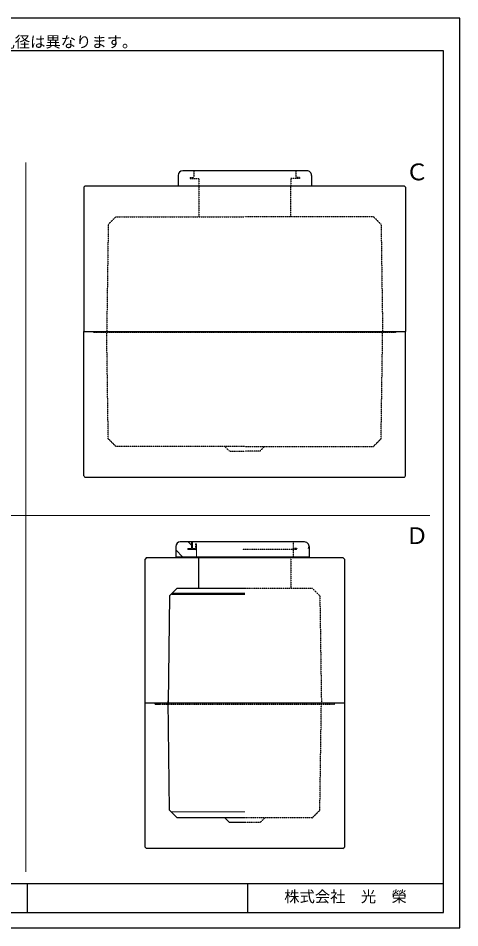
# Model space of a CAD drawing. Units: millimetres, scale not verified. Extents: x -420 to 421, y -297 to 297.
# Drawn here: x 133 to 421, y -297 to 297 of the extents above; entities that cross this region are included whole.
import ezdxf
from ezdxf.enums import TextEntityAlignment as Align

# ---------------------------------------------------------------- set-up
doc = ezdxf.new("R2010")
doc.units = ezdxf.units.MM
doc.linetypes.add('USER2', pattern=[4.7625, 3.175, -1.5875])
doc.layers.add('0-0', color=7, linetype='Continuous')
for name, color, linetype, lineweight in [('0-1_0', 9, 'Continuous', 25), ('0-2_dims', 2, 'Continuous', 18), ('0-3_pen1実線', 4, 'Continuous', 13), ('0-4_pen2実線', 3, 'Continuous', 13), ('0-5_pen3実線', 7, 'Continuous', 25), ('0-6_pen4実線', 7, 'Continuous', 25), ('0-7_pen2破線', 3, 'USER2', 25), ('0-9_鉄筋１', 7, 'Continuous', 13)]:
    doc.layers.add(name, color=color, linetype=linetype, lineweight=lineweight)
doc.styles.add('ＭＳ ゴシック', font='')
doc.styles.get('ＭＳ ゴシック').set_extended_font_data('MS Gothic')

# ---------------------------------------------------------------- blocks, each defined once
blk = doc.blocks.new('部分図 1')
at = {"layer": '0-1_0'}
blk.add_lwpolyline([(0, 0), (16824, 0), (16824, 11878), (0, 11878)], close=True, dxfattribs=at)
at = {"layer": '0-2_dims', "color": 7}
for p, q in [((11159.96, 731.96), (11159.96, 9993)), ((11917, 9671.86), (11931.14, 9686)), ((16117, 9671.86), (16102.86, 9686)), ((11917, 5900.14), (11931.14, 5886)), ((16117, 5900.14), (16102.86, 5886)), ((16434, 5383), (5700, 5383))]:
    blk.add_line(p, q, dxfattribs=at)
at = {"layer": '0-3_pen1実線'}
for p, q in [((13322.76, 4997.17), (13280.81, 5039.12)), ((13211.4, 4839.12), (13116.76, 4933.76)), ((13386.76, 4933.17), (13380.81, 4939.12))]:
    blk.add_line(p, q, dxfattribs=at)
at = {"layer": '0-4_pen2実線'}
for p, q in [((13322.76, 5039.12), (13322.76, 4951.12)), ((13334.76, 5039.12), (13334.76, 4951.12)), ((13386.76, 5014.12), (13374.76, 5014.12)), ((13386.76, 5014.12), (13386.76, 4939.12)), ((13274.76, 4951.12), (13322.76, 4951.12)), ((13274.76, 4951.12), (13274.76, 4939.12)), ((13274.76, 4939.12), (13386.76, 4939.12)), ((13334.76, 4951.12), (13374.76, 4951.12)), ((13386.76, 4939.12), (13386.76, 4839.12))]:
    blk.add_line(p, q, dxfattribs=at)
at = {"layer": '0-4_pen2実線', "linetype": 'USER2'}
blk.add_line((13374.76, 5014.12), (13374.76, 4951.12), dxfattribs=at)
at = {"layer": '0-5_pen3実線'}
for p, q in [((14829.09, 9886), (13209.09, 9886)), ((13149.09, 9826), (13149.09, 9686)), ((14889.09, 9826), (14889.09, 9686)), ((11917, 9671.86), (11917, 7786)), ((16102.86, 9686), (11931.14, 9686)), ((14889.09, 9686), (13149.09, 9686)), ((16117, 9671.86), (16117, 7786)), ((11917, 9260), (11917, 9062)), ((11917, 5900.14), (11917, 7786)), ((11917, 7786), (12041, 7786)), ((12041, 7786), (16117, 7786)), ((16117, 5900.14), (16117, 7786)), ((16117, 6312), (16117, 6510)), ((11931.14, 5886), (16102.86, 5886)), ((14796.76, 5039.12), (13176.76, 5039.12)), ((13116.76, 4979.12), (13116.76, 4839.12)), ((14856.76, 4979.12), (14856.76, 4839.12)), ((12737.91, 4834.75), (12717.91, 4814.75)), ((12717.91, 2934.75), (12717.91, 4814.75)), ((12737.91, 4834.75), (15297.91, 4834.75)), ((14856.76, 4839.12), (13116.76, 4839.12)), ((13417.91, 4434.75), (13417.91, 4834.75)), ((15297.91, 4834.75), (15317.91, 4814.75)), ((15317.91, 4814.75), (15317.91, 2934.75)), ((13137.91, 4434.75), (13037.91, 4334.75)), ((13137.91, 4434.75), (14017.91, 4434.75)), ((13037.91, 4334.75), (13017.91, 2934.75)), ((12717.91, 1054.8), (12717.91, 2934.8)), ((12841.91, 2934.8), (12717.91, 2934.8)), ((12841.91, 2934.75), (12717.91, 2934.75)), ((15317.91, 2934.75), (12823.31, 2934.75)), ((12841.91, 2934.8), (12851.91, 2914.8)), ((15317.91, 2934.8), (12921.91, 2934.8)), ((13037.91, 1534.8), (13017.04, 2964.8)), ((15317.91, 2934.8), (15317.91, 1054.8)), ((13137.91, 1434.8), (13037.91, 1534.8)), ((14017.91, 1434.8), (13137.91, 1434.8)), ((13757.91, 1434.67), (13817.91, 1374.67)), ((14017.91, 1374.67), (13817.91, 1374.67)), ((12737.91, 1034.8), (12717.91, 1054.8)), ((15297.91, 1034.8), (12737.91, 1034.8)), ((15297.91, 1034.8), (15317.91, 1054.8)), ((11180, 580), (11180, 200))]:
    blk.add_line(p, q, dxfattribs=at)
blk.add_lwpolyline([(12921.91, 2934.8), (12911.91, 2914.8), (12851.91, 2914.8)], dxfattribs=at)
for centre, start, end in [((13209.09, 9826), 90, 180), ((14829.09, 9826), 359.99994, 90), ((13176.76, 4979.12), 90, 180), ((14796.76, 4979.13), 333.25776, 90)]:
    blk.add_arc(centre, 60, start, end, dxfattribs=at)
at = {"layer": '0-6_pen4実線'}
for p, q in [((200, 580), (16610, 580)), ((14055, 580), (14055, 200))]:
    blk.add_line(p, q, dxfattribs=at)
blk.add_lwpolyline([(200, 200), (16610, 200), (16610, 11452), (200, 11452)], close=True, dxfattribs=at)
at = {"layer": '0-7_pen2破線'}
for p, q in [((13355.09, 9886), (13355.09, 9798)), ((14683.09, 9886), (14683.09, 9798)), ((13307.09, 9798), (13355.09, 9798)), ((13307.09, 9798), (13307.09, 9786)), ((13307.09, 9786), (13419.09, 9786)), ((13419.09, 9786), (13419.09, 9686)), ((14619.09, 9786), (14619.09, 9686)), ((14731.09, 9786), (14619.09, 9786)), ((14731.09, 9798), (14683.09, 9798)), ((14731.09, 9798), (14731.09, 9786)), ((13417, 9686), (13417, 9286)), ((14617, 9686), (14617, 9286)), ((12337, 9286), (12237, 9186)), ((12337, 9286), (14017, 9286)), ((15697, 9286), (14017, 9286)), ((12237, 9186), (12216.39, 7774)), ((12041, 7786), (12047, 7774)), ((14017, 7774), (12047, 7774)), ((12237, 6386), (12216.56, 7786)), ((15983, 7774), (14017, 7774)), ((15797, 6386), (15817.44, 7786)), ((15993, 7786), (15983, 7774)), ((12337, 6286), (12237, 6386)), ((15697, 6286), (15797, 6386)), ((14017, 6286), (12337, 6286)), ((13757, 6286), (13817, 6226)), ((13817, 6226), (14017, 6226)), ((14017, 6286), (15697, 6286)), ((14650.76, 5039.12), (14650.76, 4839.12)), ((14698.76, 4939.12), (13986.76, 4939.12)), ((14698.76, 4951.12), (14650.76, 4951.12)), ((14698.76, 4951.12), (14698.76, 4939.12)), ((14617.91, 4834.75), (14617.91, 4434.75)), ((14897.91, 1434.8), (14017.91, 1434.81))]:
    blk.add_line(p, q, dxfattribs=at)
for points in [[(15697, 9286), (15797, 9186), (15817, 7774)], [(14277, 6286), (14217, 6226), (14017, 6226)], [(14017.91, 4434.75), (14897.91, 4434.75), (14997.91, 4334.75), (15018.35, 2934.75)], [(15193.91, 2934.8), (15183.91, 2914.8), (12921.91, 2914.8)], [(14897.91, 1434.8), (14997.91, 1534.8), (15017.91, 2934.8)], [(14277.91, 1434.67), (14217.91, 1374.67), (14017.91, 1374.67)]]:
    blk.add_lwpolyline(points, dxfattribs=at)
at = {"layer": '0-9_鉄筋１', "lineweight": 50}
blk.add_line((14017.91, 4359.12), (13067.91, 4359.12), dxfattribs=at)
at = {"layer": '0-9_鉄筋１'}
blk.add_line((14017.91, 1514.8), (13067.91, 1514.8), dxfattribs=at)
at = {"layer": '0-2_dims', "color": 7, "style": 'ＭＳ ゴシック'}
for s, height, p in [('※ＦＥＰ管メーカー・継手メーカーに依り、削孔径は異なります。', 146.6, (6617.66, 11451.93)), ('Ｃ', 219.9, (16117.01, 9694.8)), ('Ｄ', 219.9, (16115.21, 4944.4))]:
    blk.add_text(s, height=height, dxfattribs=at).set_placement(p, align=Align.BOTTOM_LEFT)
at = {"layer": '0-5_pen3実線', "style": 'ＭＳ ゴシック'}
blk.add_text('株式会社\u3000光\u3000榮', height=146.6, dxfattribs=at).set_placement((14533, 290), align=Align.BOTTOM_LEFT)

msp = doc.modelspace()

# ---------------------------------------------------------------- block references
at = {"layer": '0-0', "xscale": 0.05, "yscale": 0.05}
msp.add_blockref('部分図 1', (-420.5, -297), dxfattribs=at)

doc.saveas('drawing.dxf')
